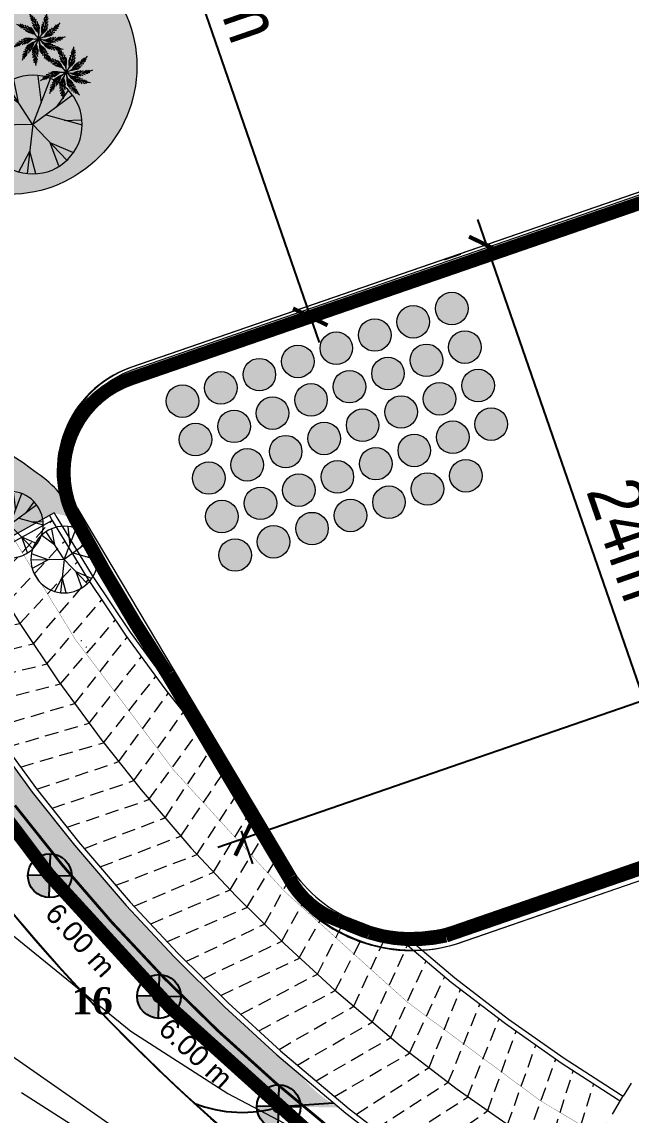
# Model space of a CAD drawing. Header units: millimetres. Extents: x 583747 to 596192, y 2304962 to 2309584.
# Drawn here: x 595596.64 to 595619.1, y 2307189.08 to 2307229.39 of the extents above; entities that cross this region are included whole.
import ezdxf
from ezdxf.enums import TextEntityAlignment as Align
from ezdxf.xclip import XClip

# ---------------------------------------------------------------- set-up
doc = ezdxf.new("R2010")
doc.units = ezdxf.units.MM
doc.set_wipeout_variables(frame=1)
for name, pattern in [('CONTINOUS', [0]), ('DASH', [0.35, 0.25, -0.1]), ('DASHED', [4.5, 3, -1.5]), ('HIDDEN', [0.375, 0.25, -0.125]), ('{qui hoach}', [1.3, 0, -1.3])]:
    doc.linetypes.add(name, pattern=pattern)
doc.layers.get('DEFPOINTS').update_dxf_attribs({"color": 5})
for name, color, linetype in [('A-GLAZ', 135, 'Continuous'), ('AFP-KERB-LINE', 2, 'Continuous'), ('K2', 2, 'Continuous'), ('KT-Kich thuoc', 159, 'Continuous'), ('Xref_ST_MBDV Cot vach 30.7.2022$0$Xref_ST_MBDV Cot vach 30.7.2022|Xref_ST_MBDV Cot vach 30.7.2022|Xref_ST_MBDV Cot vach 30.7.2022|Xref_ST_MBDV Cot vach 30.7.2022|A-CORE-OTLN', 2, 'Continuous')]:
    doc.layers.add(name, color=color, linetype=linetype)
doc.layers.add('A-TREES', color=7, linetype='Continuous', lineweight=5, true_color=0x4b833f)
for name, color, linetype, lineweight in [('AUDIT_I_220808132811-11', 7, 'Continuous', 9), ('bo dat CXCL', 92, 'Continuous', 18), ('D-building block', 8, 'Continuous', 13), ('Duong RG Thua', 7, 'Continuous', 0), ('hatch', 45, 'Continuous', 5), ('KT-DV', 7, 'Continuous', 0), ('KT-Ghi chu', 7, 'Continuous', 15), ('KT-NEN', 250, 'Continuous', 0), ('KT-Net khuat', 8, 'HIDDEN', 18), ('KT-Net thay', 7, 'Continuous', 20), ('KT-TMB', 7, 'Continuous', 0), ('Level 15', 7, 'Continuous', 0), ('moc', 7, 'Continuous', 0), ('Xref_ST_MBDV Cot vach 30.7.2022|Xref_ST_MBDV Cot vach 30.7.2022|Xref_ST_MBDV Cot vach 30.7.2022|Xref_ST_MBDV Cot vach 30.7.2022|00_duong_QH', 7, 'Continuous', 9)]:
    doc.layers.add(name, color=color, linetype=linetype, lineweight=lineweight)
doc.styles.add('Arial Narrow', font='ARIALN.TTF')
doc.styles.add('Style-.VnArial', font='')
doc.styles.get('Style-.VnArial').set_extended_font_data('.VnArial')
doc.dimstyles.new('CCU_1-1', dxfattribs={"dimtxt": 2, "dimasz": 1, "dimexe": 1, "dimexo": 2, "dimgap": 0.5, "dimtad": 1, "dimdec": 0, "dimdsep": 46, "dimtxsty": 'Arial Narrow', "dimblk": 'ARCHTICK', "dimcen": -1, "dimdle": 1, "dimclrd": 256, "dimclre": 256, "dimclrt": 3, "dimadec": 0, "dimazin": 2, "dimtfac": 0.1, "dimtdec": 0, "dimtix": 1, "dimtmove": 2, "dimatfit": 1, "dimfxl": 1, "dimtvp": 0.8333333333333334, "dimtolj": 1, "dimtzin": 12, "dimarcsym": 0})

# ---------------------------------------------------------------- blocks, each defined once
blk = doc.blocks.new('wwww1')
at = {"layer": 'Duong RG Thua', "color": 7, "lineweight": 0}
for p, q in [((595595.9731784847, 2307195.893208302), (595600.4860707498, 2307192.217135138)), ((595600.4860707493, 2307192.217135138), (595604.0696642013, 2307189.92096438)), ((595604.0696642013, 2307189.92096438), (595609.770005959, 2307186.935040722))]:
    blk.add_line(p, q, dxfattribs=at)
at = {"layer": 'Duong RG Thua', "color": 7, "linetype": 'Continuous', "lineweight": 0}
blk.add_line((595596.4601784552, 2307189.962223695), (595599.6917481686, 2307187.903324001), dxfattribs=at)
at = {"layer": 'Duong RG Thua', "color": 1, "linetype": 'Continuous', "lineweight": 0, "flags": 128}
blk.add_lwpolyline([(595633.9935764761, 2307178.678305249), (595620.8462000897, 2307179.538293254), (595613.1439594454, 2307181.724541396), (595603.7398253154, 2307185.971009943), (595593.855888886, 2307192.856258041), (595584.8966693411, 2307203.155256995)], dxfattribs=at)
blk = doc.blocks.new('Moc')
at = {"layer": 'moc', "linetype": '{qui hoach}', "lineweight": 0, "ltscale": 0.5}
h = blk.add_hatch(color=7, dxfattribs=at)
edge = h.paths.add_edge_path()
edge.add_arc((0, 0), 0.25, 0, 360)
blk = doc.blocks.new('hk')
at = {"layer": 'K2'}
h = blk.add_hatch(color=256, dxfattribs=at)
h.dxf.hatch_style = 1
h.paths.add_polyline_path([(-79.56888767669443, 95.73843680787832), (-79.56888767681085, 94.29736112430692), (-78.1278119928902, 94.29736112384126, 0.006030561254635504), (-78.12823123065755, 94.33211931213737, 0.4071659248377736)])
h.paths.add_polyline_path([(-79.56888767681085, 94.29736112430692), (-81.00996336049866, 94.29736112384126, 0.006030561398855246), (-81.00954412273131, 94.26260293461382, 0.4071659248337173), (-79.56888767669443, 92.85628543933854)])
for p, q in [((-79.56888767681085, 92.85628544073552), (-79.56888767669443, 95.73843680834398)), ((-78.1278119928902, 94.29736112477258), (-81.00996336049866, 94.29736112430692))]:
    blk.add_line(p, q, dxfattribs=at)
blk.add_circle((-79.56888767681085, 94.29736112430692), 1.441075683929584, dxfattribs=at)
blk = doc.blocks.new('NEN')
at = {"layer": 'Level 15', "color": 240, "linetype": 'DASH', "lineweight": 13, "ltscale": 5, "true_color": 0xed1f24, "const_width": 0.5, "flags": 128}
blk.add_lwpolyline([(595682.6342318146, 2307317.628542743), (595677.1080846218, 2307338.735591847), (595668.7019997244, 2307341.648000274), (595657.1986820591, 2307332.945061638), (595633.7332383548, 2307315.074860618), (595610.1012001, 2307298.024044828, 0.6850113018035724), (595643.3114555511, 2307173.379490599), (595664.0983812264, 2307171.16112911), (595705.7479175264, 2307172.44091587), (595712.0652831583, 2307180.508475818), (595682.6342318146, 2307317.628542743)], format="xyb", close=True, dxfattribs=at)
at = {"layer": 'Level 15', "color": 152, "linetype": 'DASH', "lineweight": 13, "ltscale": 5, "true_color": 0x2776bb, "const_width": 0.01, "flags": 128}
blk.add_lwpolyline([(595676.7959477246, 2307316.238442715), (595672.1154765871, 2307334.115442853), (595669.7661375185, 2307334.929404999), (595660.8263181637, 2307328.16590411), (595637.3067715189, 2307310.254500783), (595613.6242579552, 2307293.167266415, 0.6848770391189095), (595643.956996487, 2307179.344669219), (595664.3256569956, 2307177.170944603), (595702.755827632, 2307178.351808255), (595705.6093727332, 2307181.995913648)], format="xyb", close=True, dxfattribs=at)
at = {"layer": 'hatch', "xscale": 0.56, "yscale": 0.56, "zscale": 0.56, "rotation": 358.6179139007246}
for p in [(595640.9417741823, 2307144.042910234), (595644.9647648695, 2307139.59144464), (595649.3765147275, 2307135.524939606)]:
    blk.add_blockref('hk', p, dxfattribs=at)
at = {"layer": 'moc', "color": 7, "linetype": '{qui hoach}', "lineweight": 0, "ltscale": 0.5}
for p in [(595597.6698329928, 2307197.908805649), (595601.6928236801, 2307193.457340055), (595606.1045735381, 2307189.390835021)]:
    blk.add_blockref('Moc', p, dxfattribs=at)
at = {"layer": 'moc', "color": 7, "linetype": 'Continuous', "lineweight": 0, "style": 'Style-.VnArial'}
for rotation, p in [(312.1055469101555, (595598.8008631314, 2307195.534929933)), (317.3318653014784, (595603.0530399834, 2307191.367010081))]:
    blk.add_text('6.00 m', height=0.75, rotation=rotation, dxfattribs=at).set_placement(p, align=Align.MIDDLE_CENTER)
at = {"layer": 'moc', "color": 7, "linetype": 'Continuous', "lineweight": 0, "insert": (595598.4807890671, 2307193.290673388), "char_height": 0.9999999999999999, "attachment_point": 4, "line_spacing_factor": 0.6, "style": 'Style-.VnArial'}
blk.add_mtext('\\f.VnTimeH|b1|i0|c00|p39;16', dxfattribs=at)
blk = doc.blocks.new('road')
at = {"layer": 'AFP-KERB-LINE', "elevation": 1.53477577924781e-10}
blk.add_lwpolyline([(3572174.320136458, 1147849.407711029), (3572046.89516142, 1147798.414896965), (3551626.068969876, 1142722.54187727, -0.6850864189105283), (3475557.141503364, 1251490.069308758)], format="xyb", dxfattribs=at)
blk = doc.blocks.new('Tree')
for p, q in [((487974.1397559046, 311902.0154153705), (487959.6186299919, 312449.4555874467)), ((487818.7585520147, 311431.8140665293), (487178.271296501, 312231.0179972649)), ((487323.9620518087, 312328.5440708995), (487469.608952999, 311867.4923955798)), ((487812.5491589903, 311435.622189641), (488148.1264930962, 312404.1957123876)), ((487974.1397559046, 311902.0154153705), (488379.603203833, 312288.4990506768)), ((487050.4925100802, 312107.0366401076), (487469.608952999, 311867.4923955798)), ((486823.3698589205, 311653.9503079057), (487333.2957089542, 311412.6646906734)), ((487812.5491589903, 311435.622189641), (486789.5399913191, 311386.6173636317)), ((486977.3624589442, 310842.8233063221), (487812.5491589903, 311435.622189641)), ((487812.5491589903, 311435.622189641), (487803.9767764806, 311435.5773043036)), ((487812.5491589903, 311435.622189641), (487812.5042736529, 311444.1945721507)), ((487812.5491589903, 311435.622189641), (487821.1215414404, 311435.6670749187)), ((487812.5491589903, 311435.622189641), (487812.594044268, 311427.0498071313)), ((487812.5491589903, 311435.622189641), (488815.2738754748, 311227.0700611472)), ((487812.5491589903, 311435.622189641), (488294.8941477536, 310532.1300956607)), ((488836.1503732799, 311401.1427559257), (488359.1722272633, 311321.9372298717)), ((488762.6964671611, 311056.9688814878), (488359.1722272633, 311321.9372298717)), ((487312.5729995965, 311080.7507180572), (486909.7755491136, 310951.9356693625)), ((487535.9686889647, 311239.3123333454), (487498.6340693234, 310462.4556865096)), ((488053.6695394515, 310983.9669960737), (488455.6363497971, 310662.9774998426)), ((488053.6695394515, 310983.9669960737), (488100.2619105576, 310471.6760370135)), ((487524.2228202223, 310836.3250343204), (487406.3617597221, 310519.2875810862))]:
    blk.add_line(p, q)
blk.add_circle((487812.5491589903, 311435.622189641), 1024.182225)
blk = doc.blocks.new('p014')
for centre, radius, start, end in [((0.1368873331433207, 2.687655349403421), 0.5845469321958937, 182.8789517493702, 221.5345528091636), ((-0.1002984563216813, 2.837948208908905), 0.2454015507522421, 173.7791131581185, 233.0395476445508), ((4.412683401570163, 1.746537685637719), 4.745752700030372, 161.8705755670265, 201.5936322851244), ((-1.149711181349574, 3.042569913135672), 1.147504384321707, 317.439100214118, 345.0126682207147), ((-0.5875337241402434, 3.145792784648656), 0.565883779157175, 308.4321033836335, 338.3515154963578), ((2.543346768475729, 4.006688895475989), 4.745752700030372, 197.8705755670275, 237.5936322851262), ((-1.749247259640256, 2.23699437670971), 0.2454015507522421, 209.7791131581185, 269.0395476445495), ((-1.469019998796639, 2.254819208337423), 0.5845469321958937, 218.8789517493717, 257.5345528091631), ((0.7872450131488193, 6.509564098901045), 5.600359035970981, 242.1882950709186, 247.1385601171316), ((-2.324375373182349, 2.199656165288758), 0.565883779157175, 344.4321033836335, 14.35151549635747), ((-2.718513608344587, 1.785707489507679), 1.147504384321707, 353.4391002141185, 21.01266822071408), ((-4.389374896860772, 1.26993705909647), 2.984196019369443, 2.052642821318321, 14.83184805597066), ((-4.772047260398182, 0.7778759823988537), 3.647423505899304, 3.552940162314174, 15.11096059981825), ((-5.673243382361633, -0.2288830691689725), 4.915440826419774, 10.67551182253619, 20.63066144768712), ((4.510987828683895, 3.909600970059216), 5.600359035970981, 202.9482548701073, 211.3076687611722), ((4.562936602142187, 3.622073698864114), 5.600359035970981, 201.6825186296965, 211.401862224492), ((4.613258814874655, 3.409588492000957), 5.600359035970981, 200.5185801730793, 211.4981257708792), ((4.46677812724981, 4.340011774708728), 5.600359035970981, 204.5672565172818, 211.2106809353124), ((4.463120370560844, 4.80361697331432), 5.600359035970981, 206.1882950709169, 211.1385601171342), ((-2.804628611566635, 3.607410493753186), 2.984196019369443, 326.0526428213167, 338.8318480559709), ((-3.403443301056072, 3.43425389218153), 3.647423505899304, 327.5529401623149, 339.1109605998176), ((-4.724284402112829, 3.14947850013565), 4.915440826419774, 334.6755118225372, 344.6306614476869), ((-4.382723149611643, 2.519470254790498), 4.510989319669894, 337.0346771914438, 347.4268266371094), ((4.105608427502531, -2.380367225842534), 4.745752700030372, 110.1724596118627, 149.8955163299628), ((5.535015120917862, -1.507003048773804), 5.600359035970981, 148.8204642179165, 159.8000098157167), ((5.670574208935463, -1.33581303187497), 5.600359035970981, 149.9844026745317, 159.7037462693288), ((5.864014856237404, -1.116835127245004), 5.600359035970981, 151.2501389149451, 159.6095528060078), ((6.174380926572084, -0.8153706005674195), 5.600359035970981, 152.8691405621184, 159.5125649801499), ((6.535930787906352, -0.5251554094982538), 5.600359035970981, 154.4901791157559, 159.4404441619708), ((1.092614613834655, 4.436839576195389), 2.984196019369443, 274.3545268661562, 287.1337321008077), ((1.675078413011519, 2.788042285744829), 1.147504384321707, 265.7409842589545, 293.3145522655529), ((2.193997065847114, 1.558398631353924), 0.5845469321958937, 131.180835794208, 169.836436854002), ((2.1649313880053, 1.837683841692872), 0.2454015507522421, 122.0809972029555, 181.3414316893889), ((2.104523487024338, 2.410848193792404), 0.565883779157175, 256.7339874284717, 286.6533995411944), ((-0.3881319131100867, 4.729854364340618), 4.745752700030372, 234.9681246683424, 274.6911813864427), ((-3.094143954615859, 3.598394347199914), 4.745752700030372, 270.9681246683443, 310.6911813864419), ((-2.744513190685311, 0.7291482448335316), 0.2454015507522421, 246.8766622594334, 306.1370967458657), ((-3.180719537195124, 0.352464674335458), 0.565883779157175, 21.52965248495067, 51.44906459767597), ((-2.531752673191569, 0.9123912652688944), 0.5845469321958937, 255.9765008506857, 294.6321019104817), ((-3.245405004385205, -0.215438702069477), 1.147504384321707, 30.53664931543363, 58.11021732203207), ((-4.267000981070844, -1.634642085227881), 2.984196019369443, 39.15019192263563, 51.92939715728668), ((-3.298484683343787, 5.666937291180759), 5.600359035970981, 279.2858441722357, 284.2361092184501), ((-2.853843229484234, 5.535647014054916), 5.600359035970981, 277.6648056185987, 284.3082300366303), ((-4.275425798357666, -2.25793275856563), 3.647423505899304, 40.65048926363026, 52.20850970113278), ((-4.556319946307319, 1.327447639919527), 4.745752700030372, 304.0338805225612, 343.7569372406599), ((-2.429172010842372, 5.452807925955483), 5.600359035970981, 276.045803971423, 284.4052178624872), ((-4.386977842009074, -3.604511527042597), 4.915440826419774, 47.77306092385167, 57.72821054900337), ((1.062704499098004, 6.136649589986803), 5.600359035970981, 240.5672565172815, 247.2106809353131), ((1.351460022274765, 5.814425744973967), 5.600359035970981, 238.9482548701076, 247.3076687611722), ((-3.684878644607899, -3.460875892809092), 4.510989319669894, 50.13222629275963, 60.52437573842398), ((1.562491752479829, 5.612346019144354), 5.600359035970981, 237.6825186296947, 247.4018622244906), ((1.728098948699412, 5.470020530245648), 5.600359035970981, 236.5185801730786, 247.4981257708809), ((-5.026604969031638, -0.5378057792747981), 4.510989319669894, 13.03467719144405, 23.4268266371094), ((-4.652860444867954, -0.9343759256469113), 4.745752700030372, 331.631907914521, 11.3549646326183), ((2.035262767118624, -4.287175545580723), 4.745752700030372, 75.67216806150964, 115.3952247796078), ((-0.5491686371632909, -4.713871285663288), 4.745752700030372, 43.63190791452072, 83.3549646326182), ((-0.739263633575959, 5.000948095210347), 4.510989319669894, 285.3365612362818, 295.7287106819459), ((3.707952717063691, -4.377046632813347), 5.600359035970981, 114.3201726675643, 125.2997182653633), ((-0.4565622057257173, 5.659472491952442), 4.915440826419774, 282.9773958673737, 292.9325454925235), ((3.916633932067541, -4.312747031457754), 5.600359035970981, 115.4841111241804, 125.2034547189763), ((2.22334477345278, 4.540124512530042), 4.510989319669894, 250.8362696859284, 261.2284191315925), ((0.5855806924669906, 4.799439691472038), 3.647423505899304, 275.8548242071507, 287.4128446446538), ((4.200084247153299, -4.241849036969086), 5.600359035970981, 116.7498473645915, 125.1092612556554), ((2.829320695959623, 4.922704778298005), 4.915440826419774, 248.4771043170198, 258.4322539421696), ((4.626616811580362, -4.169199673976792), 5.600359035970981, 118.3688490117651, 125.0122734297958), ((3.201043398247165, 3.623651095512038), 3.647423505899304, 241.3545326567985, 252.9125530943018), ((5.088959390057667, -4.134812183735839), 5.600359035970981, 119.9898875654016, 124.9401526116153), ((3.413521382613382, 3.03763458791537), 2.984196019369443, 239.8542353157997, 252.6334405504539), ((2.959647391592981, 1.348908742011474), 1.147504384321707, 231.2406927086021, 258.8142607151984), ((2.690817355905381, 0.04160981026070942), 0.5845469321958937, 96.68054424385357, 135.3361453036479), ((2.825053709597157, 0.2882383643455952), 0.2454015507522421, 87.58070565260093, 146.841140139034), ((3.099916417922316, 0.7948121305344458), 0.565883779157175, 222.233695878116, 252.1531079908407), ((-2.780429697459667, -1.584430124187584), 0.565883779157175, 57.52965248494858, 87.44906459767572), ((-2.648940397598651, -1.023291056717959), 0.2454015507522421, 282.8766622594335, 342.1370967458674), ((-2.498956110327619, -2.081894770514069), 1.147504384321707, 66.53664931543476, 94.11021732203172), ((-2.491257798227245, -3.830533474860793), 2.984196019369443, 75.15019192263472, 87.92939715728676), ((-2.584521068211622, -0.7499868446322324), 0.5845469321958937, 291.9765008506872, 330.6321019104802), ((-5.999472329932821, 2.645847922840282), 5.600359035970981, 315.2858441722337, 320.236109218449), ((-2.131712552907416, -4.33973820538089), 3.647423505899304, 76.65048926363072, 88.20850970113332), ((-1.430460910817786, -5.49471195946461), 4.915440826419774, 83.77306092385116, 93.72821054900302), ((-5.562579348692921, 2.800985546585828), 5.600359035970981, 313.6648056185965, 320.3082300366285), ((-2.138961839081034, 5.418915995485413), 5.600359035970981, 274.780067731012, 284.499411325808), ((-1.921024911967123, 5.405285733928061), 5.600359035970981, 273.6161292743959, 284.5956748721948), ((-0.9468776358893507, -4.965824736493104), 4.510989319669894, 86.13222629276024, 96.52437573842624), ((-5.170321521491495, 2.983582795905647), 5.600359035970981, 312.0458039714251, 320.4052178624877), ((-4.915615383694089, 3.126744907209748), 5.600359035970981, 310.7800677310109, 320.4994113258098), ((-4.731289039228784, 3.243817905659583), 5.600359035970981, 309.6161292743967, 320.5956748721963), ((1.79913078436347, -5.385276813276811), 4.915440826419774, 116.8388167780713, 126.7939664032219), ((1.91583381564287, -4.678201936829304), 4.510989319669894, 119.1979821469783, 129.5901315926458), ((-5.960808178122051, -0.3205570140473455), 5.600359035970981, 345.1115598256429, 353.4709737167063), ((-5.825462400798727, -0.06161275883885509), 5.600359035970981, 343.8458235852304, 353.5651671800269), ((-5.734863803582755, 0.1370683484976922), 5.600359035970981, 342.6818851286152, 353.6614307264144), ((4.089237922621706, -3.939062216702567), 4.915440826419774, 144.4368441700319, 154.3919937951805), ((3.865099014797025, -3.258374161561157), 4.510989319669894, 146.7960095389378, 157.1881589846032), ((-3.215030783160707, -3.490808753451532), 4.745752700030372, 7.631907914520547, 47.35496463261728), ((-5.145847340902733, -2.53529203878513), 5.600359035970981, 10.27991252057349, 21.25945811837376), ((-5.134095479747273, -2.753338322838232), 5.600359035970981, 11.44385097718995, 21.16319457198585), ((-5.134081604696185, -3.045520811280312), 5.600359035970981, 12.70958721760048, 21.0690011086647), ((-2.672870678596993, -5.075747522611728), 5.600359035970981, 46.27991252057421, 57.25945811837486), ((-2.535198833123076, -5.245243101296829), 5.600359035970981, 47.44385097719118, 57.1631945719844), ((0.8210517353998199, -5.677439971113671), 5.600359035970981, 82.27991252057426, 93.25945811837411), ((5.042155066529247, -0.3642318711873074), 4.510989319669894, 182.7960095389385, 193.1881589846034), ((-2.363447050286581, -5.481615544354824), 5.600359035970981, 48.70958721760015, 57.06900110866434), ((5.623585652283808, -0.7831745311804426), 4.915440826419774, 180.4368441700306, 190.3919937951813), ((1.032057599515056, -5.73364329431589), 5.600359035970981, 83.44385097718914, 93.16319457198456), ((4.293279259394708, 2.669034614194153), 4.510989319669894, 218.7960095389396, 229.1881589846048), ((4.55778996574891, -1.613715194073805), 3.647423505899304, 173.3142725098085, 184.8722929473127), ((-2.136564644445869, -5.85003423603569), 5.600359035970981, 50.32858886477299, 56.97201328280607), ((1.309943946721816, -5.823919452745486), 5.600359035970981, 84.70958721760226, 93.06900110866407), ((5.009914801419754, 2.671859206129376), 4.915440826419774, 216.4368441700297, 226.391993795181), ((1.71004674241054, -5.988618303202912), 5.600359035970981, 86.32858886477516, 92.97201328280725), ((4.635847531559406, 1.373478708827079), 3.647423505899304, 209.3142725098083, 220.8722929473124), ((2.120206311953311, -6.204748557611317), 5.600359035970981, 87.94962741841307, 92.89989246462586), ((4.505069352069086, 0.764004091812275), 2.984196019369443, 207.813975168812, 220.5931804034641), ((3.224437029324392, -0.4267005047565391), 1.147504384321707, 199.2004325616106, 226.7740005682097), ((2.303014650989397, -1.392247440823368), 0.5845469321958937, 64.64028409686603, 103.295885156658), ((2.54764367843002, -1.254400854808601), 0.2454015507522421, 55.5404455056109, 114.8008799920442), ((3.049383067999017, -0.9708094692315044), 0.565883779157175, 190.1934357311271, 220.1128478438524), ((-1.465658139565178, -2.844829404177815), 0.565883779157175, 90.59540833917066, 120.5148204518926), ((-0.9583533203951475, -3.108154820810086), 1.147504384321707, 99.60240516965143, 127.1759731762517), ((0.002157554472020706, -4.569392461172008), 2.984196019369443, 108.2159477768513, 120.9951530115055), ((-1.661622333097569, -2.30282892090144), 0.2454015507522421, 315.9424181136545, 15.20285260008646), ((0.5812953369121061, -4.799960607208106), 3.647423505899304, 109.7162451178498, 121.2742655553527), ((-1.756751139986008, -2.038640441889839), 0.5845469321958937, 325.0422567049065, 3.697857764700044), ((-6.471405286281211, -1.055979682152469), 5.600359035970981, 348.3516000264535, 353.3018650726677), ((-6.189912597239264, -0.6875980520810643), 5.600359035970981, 346.7305614728167, 353.3739858908483), ((0.5905895437978614, -3.198479555600436), 1.147504384321707, 127.2004325616118, 154.774000568209), ((2.118754060621214, -4.048485315504827), 2.984196019369443, 135.8139751688111, 148.5931804034639), ((2.738811546605532, -3.98452474100057), 3.647423505899304, 137.3142725098061, 148.8722929473122), ((-0.4057409147652322, -2.81058430346328), 0.2454015507522421, 343.5404455056124, 42.8008799920442), ((-0.6124353354401961, -2.620525210536066), 0.5845469321958937, 352.6402840968653, 31.29588515665892), ((-5.245886765714715, -3.933808778998539), 5.600359035970981, 15.94962741841079, 20.89989246462757), ((-5.16708095628529, -3.476935926053322), 5.600359035970981, 14.328588864775, 20.97201328280668), ((4.093748004519952, -2.029921031652869), 2.984196019369443, 171.8139751688118, 184.5931804034653), ((-1.93177675839577, -6.265973030914552), 5.600359035970981, 51.94962741841078, 56.89989246462738), ((2.357816090173614, -2.240484492639041), 1.147504384321707, 163.200432561613, 190.7740005682078), ((1.044835477686931, -2.480029887666213), 0.5845469321958937, 28.64028409686438, 67.29588515665742), ((1.896375235570233, -2.577783754868605), 0.565883779157175, 154.1934357311279, 184.1128478438515), ((1.323768708542204, -2.512298991575911), 0.2454015507522421, 19.54044550561216, 78.80087999204589), ((0.01901651857714626, -3.200132261793179), 0.565883779157175, 118.1934357311288, 148.1128478438525)]:
    blk.add_arc(centre, radius, start, end)
blk = doc.blocks.new('DV')
at = {"layer": 'bo dat CXCL'}
h = blk.add_hatch(dxfattribs=at)
h.set_pattern_fill('GRASS', color=256, scale=20, angle=6.295837926640892e-14)
h.set_pattern_definition([(90, (1.311302185058594e-06, 0), (-359.2102448000004, 359.2102447999981), [95.24999999999953, -623.1704895999973]), (44.99999999999993, (1.311302185058594e-06, 0), (-359.2102448427659, 359.2102448427639), [95.24999999999969, -412.7499999999986]), (135.0000000000001, (1.311302185058594e-06, 0), (-359.2102448427657, -359.2102448427648), [95.24999999999989, -412.7499999999994])])
edge = h.paths.add_edge_path()
edge.add_arc((534051.7003132105, 95061.74644327164), 4726.503831283008, 0, 360)
edge = h.paths.add_edge_path()
edge.add_arc((541090.5118750334, 100258.320868969), 3194.577710490301, 0, 360)
edge = h.paths.add_edge_path()
edge.add_arc((567627.1426891088, 62613.19919967651), 3194.577710490301, 0, 360)
edge = h.paths.add_edge_path()
edge.add_arc((576134.0710784197, 60043.36225748062), 4726.503831283008, 0, 360)
h = blk.add_hatch(dxfattribs=at)
h.set_pattern_fill('GRASS', color=256, scale=20, angle=6.295837926640892e-14)
h.set_pattern_definition([(90, (1.311302185058594e-06, 0), (-359.2102448000003, 359.2102447999981), [95.24999999999956, -623.1704895999974]), (44.99999999999995, (1.311302185058594e-06, 0), (-359.2102448427659, 359.2102448427639), [95.24999999999972, -412.7499999999987]), (135.0000000000001, (1.311302185058594e-06, 0), (-359.2102448427657, -359.210244842765), [95.24999999999989, -412.7499999999994])])
edge = h.paths.add_edge_path()
edge.add_arc((539734.9400933981, 80090.66096830368), 3655.230890303089, 192.5812533548497, 207.7032857251317, ccw=False)
edge.add_arc((538614.0108824968, 83822.45382499695), 5146.669918989334, 227.1060705591419, 241.6170614164409, ccw=False)
edge.add_arc((528586.1870099306, 71682.01036691666), 10612.64409259002, 52.06176085398255, 107.3432406602958)
edge.add_arc((588839.4883912802, 109427.7728381157), 69168.79902138594, 203.5312714055397, 229.6552535845775)
edge.add_line((544060.631255269, 56709.87538433075), (546237.5117122419, 56669.36199086159))
edge.add_arc((548363.6485826969, 60640.05772018433), 4504.096196243171, 217.744771033231, 241.83286472820402, ccw=False)
edge.add_arc((588667.4067832232, 109354.1512231827), 67627.35446147932, 210.0659458636357, 229.5613649845197, ccw=False)
edge.add_line((530139.3572241068, 75473.08739042282), (535728.5615315195, 78590.90637276322))
edge.add_line((535728.5615315437, 78590.90637540817), (536498.7194064548, 78391.37037689239))
at = {"layer": 'A-GLAZ'}
blk.add_line((538575.2279481888, 83557.03957366943, -0.0003901063585746418), (567974.5685081482, 93695.8902592659, -0.0003901063585746418), dxfattribs=at)
blk.add_arc((539734.9401022196, 80090.66096735, -0.0003901063585746418), 3655.230898167455, 108.4981911667249, 207.7032931975155, dxfattribs=at)
at = {"layer": 'AFP-KERB-LINE'}
blk.add_line((544060.631255269, 56709.87538433075), (546026.1733890772, 56840.39136743546, 0.001014174891606485), dxfattribs=at)
at = {"layer": 'AFP-KERB-LINE', "elevation": 2.283388679836643e-10}
for points in [[(544060.631255269, 56709.87538433075, -0.1901032544869439), (520129.1629772186, 101477.0534090996)], [(544737.5543011427, 53570.87505054474, -0.1900386288400002), (518483.4394251108, 98702.7746963501)]]:
    blk.add_lwpolyline(points, format="xyb", dxfattribs=at)
at = {"layer": 'AFP-KERB-LINE'}
for centre, radius, start, end in [((588141.5995020866, 108288.2954692841, -0.0002784284461086914), 61862.56277855606, 213.7889957420736, 213.7893805502599), ((588327.9551433325, 108056.6877326965, 0.0001116487739257699), 61862.56277855606, 213.7889957420736, 213.7893805502599), ((542647.2399648428, 61130.46336698532), 4641.042237411963, 247.7959121065491, 287.7305984575372)]:
    blk.add_arc(centre, radius, start, end, dxfattribs=at)
at = {"layer": 'D-building block', "linetype": 'CONTINOUS', "ltscale": 10000, "elevation": 2.283388679836643e-10}
blk.add_lwpolyline([(536498.720492959, 78391.37113714218, 0.1449690528194592), (535110.964736104, 80051.92614746094, 0.2460005631137089), (525422.6072671413, 81812.16228055954)], format="xyb", dxfattribs=at)
at = {"layer": 'D-building block', "linetype": 'CONTINOUS', "ltscale": 10000}
blk.add_circle((534051.7003132105, 95061.74644327164, -1.531991365455723e-05), 4726.503831283008, dxfattribs=at)
at = {"layer": 'KT-Net thay'}
for p, q in [((535728.5615315437, 78590.90637254715), (530139.3572241068, 75473.08739042282)), ((535651.3307402134, 78318.81189489365), (530411.4517017603, 75395.85659885406)), ((556997.2522221804, 57568.89324617386, 0.006675000328339297), (556700.2449225187, 57092.49366855621))]:
    blk.add_line(p, q, dxfattribs=at)
at = {"layer": 'KT-Net thay', "linetype": 'HIDDEN', "ltscale": 3000}
blk.add_line((553456.8490153551, 51575.21327066422), (556700.2449225187, 57092.49366855621), dxfattribs=at)
at = {"layer": 'KT-Net thay', "elevation": 2.283388679836643e-10}
for points in [[(535553.8988969326, 78493.4745297432), (535651.3307402134, 78318.81189489365), (536964.7604321241, 76174.83563899994), (538364.5657168627, 74086.2291893959), (539848.4157266617, 72056.47036361694), (541254.9669896364, 70288.6209616661), (543001.9255292416, 68252.03826284409), (544596.2598282099, 66548.10922527313), (546287.026294589, 64872.57624292374), (548042.0575824976, 63262.48825550079), (550368.8302074671, 61295.43441295624), (552364.5197366476, 59766.07015228271), (554420.942127943, 58319.39856243134), (556534.6731536388, 56957.82855272293), (556598.8888005018, 56920.07865619659)], [(535728.5615315437, 78590.90637254715), (535824.0050537586, 78419.80813121796), (537133.1705765724, 76282.79248905182), (538528.4312673807, 74200.96688938141), (540007.4638228416, 72177.79786014557), (541409.1744506359, 70416.03249835968), (543150.9163491726, 68385.53129529953), (544739.7208329439, 66687.51219272614), (546425.0697963238, 65017.34790182114), (548174.274889946, 63412.60493946075), (550494.2894763947, 61451.26434421539), (552482.9331649542, 59927.29954862595), (554532.6791943312, 58485.32470989227), (556639.5478005409, 57128.17516040802), (556700.2449222803, 57092.49366855621)], [(530139.3572241068, 75473.08739042282), (530298.427019, 75187.9285697937), (531744.0459413528, 72828.17329406738), (533284.7336696386, 70529.36048078537), (534917.9247453213, 68295.31796979904), (536474.5356986523, 66338.8633313179), (538383.2101098299, 64113.75426483154), (540148.9686778784, 62226.6172337532), (542007.677721262, 60384.65480422974), (543943.3210500479, 58608.87103748322), (546479.5928736925, 56464.70654964447), (548693.7034592628, 54767.95885896683), (550957.0930715799, 53175.68799877167), (553283.5591005087, 51677.08371400833), (553456.8490229845, 51575.21326589584)], [(530314.0198585987, 75570.51923370361), (530471.1013325453, 75288.92480611801), (531912.456086278, 72936.13014411926), (533448.5992196798, 70644.09818077087), (535076.9728415012, 68416.64546632767), (536628.7431590557, 66466.27486753464), (538532.2009297609, 64247.24729728699), (540292.4296822548, 62366.02020120621), (542145.7212235928, 60529.42646360397), (544075.5383574963, 58758.98772192001), (546605.0521425009, 56620.53648042679), (548812.1168875694, 54929.18825531006), (551068.8301379681, 53341.6141462326), (553388.4337468147, 51847.43032121658), (553558.2051442862, 51747.6282787323)]]:
    blk.add_lwpolyline(points, dxfattribs=at)
at = {"layer": 'A-TREES'}
for name, p, xscale, yscale, zscale, rotation in [('p014', (535158.267052412, 96069.1976723671, -1.055042310107996e-05), -304.9199999999864, 304.9199999999864, 304.9199999999859, 58.08847051086504), ('p014', (536163.949996233, 94841.10216808319, -1.015243546718163e-05), -304.9199999999864, 304.9199999999864, 304.9199999999859, 58.08847051086504), ('Tree', (1332085.726027012, 742276.7165808678, -0.003501910617207581), -1.776509766946553, 1.776509766946553, 1.776509766946549, 71.72236063323176), ('Tree', (1072553.906477094, 516793.9985771179, -8.182385072824374e-09), -1.2, 1.2, 1.199999999999996, 71.72236063323176), ('Tree', (1074558.632206559, 515509.255979538, -1.276272756616685e-07), -1.2, 1.2, 1.199999999999996, 71.72236063323176)]:
    blk.add_blockref(name, p, dxfattribs=dict(at, xscale=xscale, yscale=yscale, zscale=zscale, rotation=rotation))
at = {"layer": 'AFP-KERB-LINE'}
ref = blk.add_blockref('road', (-3147122.540055871, 179596.1890163422, -4.400686211017377e-09), dxfattribs=dict(at, rotation=340.0000000045929))
XClip(ref).set_block_clipping_path([(3424978.7776903473, 904726.3076186823), (3853099.861747328, 1060549.6388383387), (3670662.868102772, 1561791.1594749615), (3242541.7840457913, 1405967.828255306)])
blk = doc.blocks.new('NUT')
at = {"layer": 'KT-Ghi chu'}
h = blk.add_hatch(color=256, dxfattribs=at)
h.dxf.hatch_style = 1
edge = h.paths.add_edge_path()
edge.add_arc((596430.7679620686, 2307264.799277005), 0.6, 0, 360)
blk.add_circle((596430.7679620686, 2307264.799277005, 0.00274356419368506), 0.6, dxfattribs=at)
blk = doc.blocks.new('WWWWW11')
blk.add_wipeout([(596158.1264970418, 2307279.415748434), (596157.4868596883, 2307279.131044587), (596156.9419159915, 2307278.75383097), (596156.4253751573, 2307278.2245273013), (596156.033040584, 2307277.6159852333), (596155.7515683945, 2307276.8805128527), (596155.630984378, 2307275.9560376755), (596155.6935655582, 2307275.27585322), (596156.0499884988, 2307274.2500792323), (596163.9381826981, 2307260.992103411), (596164.2595651724, 2307260.5017293952), (596164.5873451892, 2307260.143662419), (596164.925872428, 2307259.8639352783), (596165.7248676443, 2307259.439499362), (596166.8970544131, 2307258.983099049), (596167.4462452132, 2307258.840778071), (596167.9845907552, 2307258.759324903), (596168.6279309798, 2307258.7338130157), (596169.3387324822, 2307258.7955465284), (596169.7077284943, 2307258.8657222167), (596187.3628353733, 2307264.9568868326), (596189.3003348794, 2307265.309738098), (596191.6830308199, 2307265.371566329), (596193.6462263745, 2307265.117663205), (596195.4811609081, 2307264.6175569715), (596197.5509894271, 2307263.709278157), (596198.9830253198, 2307262.8249925086), (596200.4558321758, 2307261.634333469), (596201.6492890234, 2307260.3854129585), (596202.8724032934, 2307258.699955746), (596207.3781399102, 2307245.6794245364), (596207.6923098762, 2307244.9099548906), (596208.0169776017, 2307244.358087821), (596208.7410806058, 2307243.5056458367), (596209.4758027232, 2307242.929039657), (596210.4152561508, 2307242.4512099694), (596211.3381979427, 2307242.1925602537), (596212.2429563764, 2307242.110676552), (596257.3803378904, 2307242.110676552), (596258.585450837, 2307242.275423594), (596260.0837843353, 2307242.934223507), (596260.8840495853, 2307243.5732316147), (596261.6986422987, 2307244.6031211065), (596262.20600007, 2307245.739719427), (596262.4199155823, 2307246.8796884534), (596262.381296167, 2307247.9822711796), (596259.0167853625, 2307263.5885736006), (596258.6799977464, 2307264.1948316805), (596258.1929823342, 2307264.7624178254), (596257.4916188687, 2307265.278743916), (596256.9681102273, 2307265.519880577), (596256.177640033, 2307265.71067624), (596226.5307003725, 2307265.71067624), (596225.6144192488, 2307265.844074603), (596224.731754293, 2307266.174617406), (596223.9923476782, 2307266.6447608303), (596223.321591174, 2307267.300207647), (596222.6663800592, 2307268.381477357), (596217.1959527035, 2307284.193645604), (596216.713879219, 2307285.1326484145), (596216.369741392, 2307285.5546857184), (596215.8750791589, 2307285.9961401536), (596215.3067070124, 2307286.3479550723), (596214.5829320063, 2307286.6246993486), (596199.3461626435, 2307291.0193444258), (596197.906837745, 2307291.1296777944), (596196.3155742786, 2307291.160120454), (596194.441518755, 2307291.073047498), (596192.2595297728, 2307290.802257765), (596190.1326617798, 2307290.357536344), (596187.5258376017, 2307289.5545991194)]).translate(0, 0, -0.04164644143773511)
blk.add_line((596192.5387022507, 2307266.746294256, -0.04164644143785193), (596169.7441371079, 2307258.881972076, -0.04164644143785193))
blk.add_arc((596168.1623657887, 2307263.466779433, -0.04164644143803545), 4.849999999999999, 210.7930214179343, 289.0345797573254)
at = {"layer": 'A-GLAZ', "const_width": 0.5}
blk.add_lwpolyline([(596187.5622462108, 2307289.570848987, -0.1140331020743413), (596199.3825712515, 2307291.035594293), (596214.4413653782, 2307286.684451236, -0.2604672854682765), (596217.2323613125, 2307284.209895472), (596222.7027886676, 2307268.397727226, 0.2908633368540378), (596226.5671089788, 2307265.726926107), (596256.2140486401, 2307265.726926107, -0.2655275921417467), (596259.0531939715, 2307263.604823468), (596262.417704776, 2307247.998521047, -0.4513714951595503), (596257.416746489, 2307242.12692642), (596212.2793649854, 2307242.12692642, -0.3267809868965265), (596207.4145485229, 2307245.695674393), (596202.9088119024, 2307258.716205614, 0.3277017669590758), (596187.3992439844, 2307264.973136701), (596169.7441371018, 2307258.881972084, -0.1330764012900887), (596166.9334630221, 2307258.999348917), (596165.7612762533, 2307259.45574923, -0.183720991931343), (596163.9745913072, 2307261.008353279), (596159.5040960988, 2307268.510678279, -0.02215701127767281), (596156.0863971079, 2307274.2663291, -0.4620918624571376), (596158.1629056508, 2307279.431998302), (596187.5622462108, 2307289.570848987)], format="xyb", dxfattribs=at)
at = {"layer": 'AUDIT_I_220808132811-11'}
for points, elevation in [([(596194.1467310203, 2307280.750442854), (596191.7318509843, 2307287.745064864, 0.3643585262583712), (596187.0238140398, 2307289.799929309), (596158.088102136, 2307279.817697163, 0.4519047578513394), (596155.8716935172, 2307274.164589561), (596163.98491912, 2307260.550760411, 0.3106788684848847), (596170.1479300676, 2307258.579507662), (596192.6707490046, 2307266.370848158, 0.2299220823866625), (596192.9556130174, 2307266.78561455), (596193.1765345031, 2307267.802293297, -0.2789899883790971), (596193.6353796294, 2307268.303914635), (596198.0556874041, 2307269.824515115, -0.4143403845293878), (596198.7082814649, 2307269.507420135), (596207.0374978225, 2307245.416707125, 0.3197537419032749), (596212.235579629, 2307241.713912047), (596257.3729611326, 2307241.713912047, 0.4808685683322463), (596262.5135068784, 2307248.144812317), (596261.9048588816, 2307250.83994725), (596261.8595931833, 2307251.040387856), (596260.0841615582, 2307259.560011307)], -0.03933983845628176), ([(596194.1904127053, 2307280.765553701), (596191.775532669, 2307287.760175711, 0.3643585262583712), (596187.0674957248, 2307289.815040156), (596158.1317838203, 2307279.832808014, 0.4519047578513394), (596155.9153752016, 2307274.179700411), (596164.0286008043, 2307260.565871258, 0.3106788684848847), (596170.1916117526, 2307258.594618509), (596192.714430689, 2307266.385959008, 0.2299220823866625), (596192.9992947018, 2307266.800725399), (596193.2202161874, 2307267.817404147, -0.2789899883790971), (596193.6790613147, 2307268.319025482), (596198.0993690892, 2307269.839625962, -0.4143403845293878), (596198.7519631496, 2307269.522530983), (596207.0811795068, 2307245.431817972, 0.3197537419032749), (596212.2792613133, 2307241.729022897), (596257.4166428167, 2307241.729022897, 0.4808685683322463), (596262.5571885626, 2307248.159923164), (596261.9485405659, 2307250.855058097), (596261.9032748677, 2307251.055498703), (596260.1278432424, 2307259.575122157)], -0.03933983845628176), ([(596194.1905163828, 2307280.763457219), (596191.7756363468, 2307287.758079228, 0.3643585262583712), (596187.0675994023, 2307289.812943673), (596158.1318874987, 2307279.830711528, 0.4519047578513394), (596155.9154788798, 2307274.177603925), (596164.0287044826, 2307260.563774775, 0.3106788684848847), (596170.1917154301, 2307258.592522026), (596192.7145343672, 2307266.383862523, 0.2299220823866625), (596192.99939838, 2307266.798628914), (596193.2203198657, 2307267.815307661, -0.2789899883790971), (596193.679164992, 2307268.316928999), (596198.0994727667, 2307269.83752948, -0.4143403845293878), (596198.7520668274, 2307269.5204345), (596207.0812831852, 2307245.429721489, 0.3197537419032749), (596212.2793649916, 2307241.726926412), (596257.4167464951, 2307241.726926412, 0.4808685683322463), (596262.5572922409, 2307248.157826681), (596261.9486442442, 2307250.852961614), (596261.9033785459, 2307251.053402221), (596260.1279469207, 2307259.573025671)], -0.04164644143770193), ([(596156.086397114, 2307274.266329092, -0.4594566638934902), (596158.1264970418, 2307279.415748434), (596187.5622462168, 2307289.570848979)], -0.04164644143770193)]:
    blk.add_lwpolyline(points, format="xyb", dxfattribs=dict(at, elevation=elevation))
blk.add_lwpolyline([(596196.3879074907, 2307281.612601697), (596193.7998110675, 2307280.719066298), (596191.3279896558, 2307287.878617163, 0.3617881356859828), (596187.0967033883, 2307289.714404332), (596158.172468956, 2307279.736131684, 0.450685502010546), (596156.1662434373, 2307274.637037039), (596164.2608440302, 2307261.054460284, 0.3090915274036429), (596169.9832671059, 2307259.233317383), (596192.4553740945, 2307267.007115047, 0.2061157603677616), (596192.5276552596, 2307267.136901659), (596192.7513168363, 2307268.166190285, -0.2754865960558315), (596193.4712470856, 2307268.957892978), (596197.883844656, 2307270.475841124, -0.4141973720836345), (596199.0299078504, 2307269.918623965), (596207.3591242088, 2307245.827910957, 0.3197537419032762), (596212.1903263249, 2307242.386458495), (596257.3277078284, 2307242.386458495, 0.4808685683322499), (596262.0896001729, 2307248.343657651), (596261.4809521764, 2307251.038792581), (596261.4349743794, 2307251.242386424), (596259.8436423665, 2307259.799434698)], format="xyb", dxfattribs=at)
at = {"layer": 'Xref_ST_MBDV Cot vach 30.7.2022|Xref_ST_MBDV Cot vach 30.7.2022|Xref_ST_MBDV Cot vach 30.7.2022|Xref_ST_MBDV Cot vach 30.7.2022|00_duong_QH', "elevation": -0.04164644143770193}
blk.add_lwpolyline([(596156.086398503, 2307274.266325101), (596163.996108098, 2307260.983878538)], dxfattribs=at)
at = {"layer": 'KT-Kich thuoc', "rotation": 328.4238436270281}
for p in [(-1120112.525100414, 653929.3755839956, 0.05774693339848668), (-1120113.94314343, 653928.8884848367, 0.01429104393386861), (-1120115.361186446, 653928.4013856776, -0.02916484553074945), (-1120116.779229461, 653927.9142865186, -0.07262073499536753), (-1120112.039857213, 653927.9563826465, 0.07791043259587727), (-1120118.197272477, 653927.4271873597, -0.1160766244599856), (-1120113.457900229, 653927.4692834874, 0.0344545431312592), (-1120119.615315493, 653926.9400882006, -0.1595325139246036), (-1120114.875943245, 653926.9821843284, -0.009001346333358876), (-1120111.554614012, 653926.5371812972, 0.09807393179326784), (-1120121.033358509, 653926.4529890416, -0.2029884033892216), (-1120116.293986261, 653926.4950851693, -0.05245723579797695), (-1120122.451401525, 653925.9658898825, -0.2464442928538397), (-1120117.712029276, 653926.0079860104, -0.09591312526259499), (-1120112.972657028, 653926.0500821382, 0.05461804232864977), (-1120119.130072292, 653925.5208868514, -0.139369014727213), (-1120114.390700044, 653925.5629829791, 0.0111621528640317), (-1120120.548115308, 653925.0337876923, -0.1828249041918311), (-1120115.80874306, 653925.0758838202, -0.03229373660058638), (-1120111.069370812, 653925.117979948, 0.1182374309906584), (-1120121.966158324, 653924.5466885334, -0.2262807936564492), (-1120117.226786076, 653924.5887846611, -0.07574962606520441), (-1120112.487413827, 653924.6308807889, 0.07478154152604036), (-1120113.905456843, 653924.1437816299, 0.03132565206142229), (-1120118.644829092, 653924.1016855021, -0.1192055155298224), (-1120120.062872108, 653923.614586343, -0.1626614049944405), (-1120115.323499859, 653923.6566824709, -0.0121302374031958), (-1120121.480915124, 653923.1274871841, -0.2061172944590586), (-1120116.741542875, 653923.1695833119, -0.05558612686781383), (-1120112.002170627, 653923.2116794396, 0.09494504072343096), (-1120118.159585891, 653922.6824841528, -0.09904201633243187), (-1120113.420213643, 653922.7245802807, 0.05148915125881289), (-1120119.577628907, 653922.1953849939, -0.1424979057970499), (-1120114.838256659, 653922.2374811217, 0.008033261794194807), (-1120120.995671923, 653921.7082858349, -0.185953795261668), (-1120116.256299675, 653921.7503819626, -0.03542262767042323), (-1120117.674342691, 653921.2632828036, -0.07887851713504127), (-1120119.092385706, 653920.7761836447, -0.1223344065996593), (-1120120.510428722, 653920.2890844856, -0.1657902960642774)]:
    blk.add_blockref('NUT', p, dxfattribs=at)
blk = doc.blocks.new('*U78')
at = {"layer": 'KT-Net khuat', "linetype": 'HIDDEN', "ltscale": 2}
blk.add_lwpolyline([(-0.1835637737307121, -2.995004584621042), (0.8948821732194381, -6.220962633918248e-11), (0.06122190530805027, 3.000000000013978)], dxfattribs=at)
blk = doc.blocks.new('*U79')
at = {"layer": 'KT-Net thay', "color": 0, "linetype": 'ByBlock', "lineweight": -2, "transparency": 16777216}
for p, rotation in [((595595.1613819376, 2307209.495788878), 301.492215463618), ((595595.628852917, 2307208.732712875), 301.492215463618), ((595596.0963238965, 2307207.969636871), 301.492215463618), ((595596.5654403232, 2307207.207615657), 303.8303954753243), ((595597.0636537807, 2307206.464246667), 303.8303954753243), ((595597.5618672383, 2307205.720877678), 303.8303954753243), ((595598.0632827844, 2307204.979750772), 306.1685754641692), ((595598.5914091252, 2307204.257326609), 306.1685754641692), ((595599.1195354662, 2307203.534902445), 306.1685754641692), ((595599.6523237335, 2307202.816034564), 308.5067554701992), ((595600.2094835546, 2307202.115758162), 308.5067554701992), ((595600.7666433756, 2307201.415481762), 308.5067554701992), ((595601.3366870126, 2307200.725850415), 310.6226344086226), ((595601.9193216296, 2307200.046622171), 310.6226344086226), ((595602.5019562464, 2307199.367393928), 310.6226344086226), ((595603.0953274574, 2307198.697785474), 313.0968752766616), ((595603.7067413412, 2307198.044342924), 313.0968752766616), ((595604.318155225, 2307197.390900373), 313.0968752766616), ((595604.9448226962, 2307196.752279937), 315.2592782922218), ((595605.580456942, 2307196.122372635), 315.2592782922218), ((595606.2160911878, 2307195.492465332), 315.2592782922218), ((595606.8717531963, 2307194.883561934), 317.4663344051621), ((595607.5311741952, 2307194.278600737), 317.4663344051621), ((595608.191745173, 2307193.6749452), 319.7888178673031), ((595608.8751398809, 2307193.097203237), 319.7888178673031), ((595609.5585345889, 2307192.519461272), 319.7888178673031), ((595610.2419292969, 2307191.941719308), 319.7888178673031), ((595610.9386388082, 2307191.38051534), 322.5358354767019), ((595611.6489371553, 2307190.836189737), 322.5358354767019), ((595612.3592355023, 2307190.291864134), 322.5358354767019), ((595613.0811299592, 2307189.763327566), 324.8740154724471), ((595613.8130441193, 2307189.24843363), 324.8740154724471), ((595614.5449582792, 2307188.733539693), 324.8740154724471), ((595615.2889064639, 2307188.236515916), 327.212195459681), ((595616.0412176984, 2307187.751911015), 327.212195459681)]:
    blk.add_blockref('*U78', p, dxfattribs=dict(at, rotation=rotation))
blk = doc.blocks.new('_ArchTick')
at = {"color": 0, "linetype": 'ByBlock', "const_width": 0.15}
blk.add_lwpolyline([(-0.5, -0.5), (0.5, 0.5)], dxfattribs=at)
blk = doc.blocks.new('*D98')
at = {"layer": 'DEFPOINTS', "color": 0, "transparency": 16777216}
for p in [(595599.2680415728, 2307242.366642774, 0.02036621087364918), (595607.2698986124, 2307218.512719869), (595607.4705936554, 2307218.581932887)]:
    blk.add_point(p, dxfattribs=at)
at = {"layer": 'KT-Kich thuoc', "lineweight": -2, "transparency": 16777216}
for p, q in [((595598.7413228821, 2307243.24279137), (595607.5959222601, 2307217.567358255)), ((595597.3773183448, 2307241.714595478), (595598.1219849158, 2307241.971406109)), ((595605.5798704274, 2307217.929885591), (595606.3245369984, 2307218.186696221))]:
    blk.add_line(p, q, dxfattribs=at)
for p, rotation in [((595599.0673465298, 2307242.297429756), 109.0276039028602), ((595607.2698986124, 2307218.512719869), 289.0276039028602)]:
    blk.add_blockref('_ArchTick', p, dxfattribs=dict(at, rotation=rotation))
at = {"layer": 'KT-Kich thuoc', "color": 3, "transparency": 16777216, "insert": (595604.6066555852, 2307230.901004372), "char_height": 2, "attachment_point": 5, "rotation": 289.02760390286016, "style": 'Arial Narrow'}
blk.add_mtext('\\A1;25m', dxfattribs=at)
blk = doc.blocks.new('*D103')
at = {"layer": 'DEFPOINTS', "color": 0, "transparency": 16777216}
for p in [(595660.0439785965, 2307220.785746196), (595660.7916881738, 2307218.620957303), (595604.0666106947, 2307201.451383273, 0.002306602981420165)]:
    blk.add_point(p, dxfattribs=at)
at = {"layer": 'KT-TMB', "lineweight": -2, "transparency": 16777216}
for p, q in [((595603.8691130099, 2307198.960123506), (595661.7368954357, 2307218.947428178)), ((595660.6969203451, 2307218.895331672), (595661.1181590481, 2307217.675750041)), ((595604.7195524434, 2307199.560968749), (595605.1407911464, 2307198.341387118))]:
    blk.add_line(p, q, dxfattribs=at)
for p, rotation in [((595660.7916881738, 2307218.620957303), 19.05471130097261), ((595604.8143202721, 2307199.28659438), 199.0547113009726)]:
    blk.add_blockref('_ArchTick', p, dxfattribs=dict(at, rotation=rotation))
at = {"layer": 'KT-TMB', "color": 3, "transparency": 16777216, "insert": (595632.3063943662, 2307210.391574064), "char_height": 2, "attachment_point": 5, "rotation": 19.054711300972606, "style": 'Arial Narrow'}
blk.add_mtext('\\A1;59m', dxfattribs=at)
blk = doc.blocks.new('*D104')
at = {"layer": 'DEFPOINTS', "color": 0, "transparency": 16777216}
for p in [(595614.1014928229, 2307221.283008058), (595621.9477838775, 2307198.60034743), (595621.6036090906, 2307198.481291927)]:
    blk.add_point(p, dxfattribs=at)
at = {"layer": 'KT-TMB', "lineweight": -2, "transparency": 16777216}
for p, q in [((595613.4304083613, 2307222.109008143), (595621.9305187652, 2307197.536236339)), ((595612.2113816466, 2307220.629188708), (595612.8122624478, 2307220.837042881)), ((595620.0576727012, 2307197.94652808), (595620.6585535024, 2307198.154382253))]:
    blk.add_line(p, q, dxfattribs=at)
for p, rotation in [((595613.7573180359, 2307221.163952556), 109.0813122659523), ((595621.6036090906, 2307198.481291927), 289.0813122659523)]:
    blk.add_blockref('_ArchTick', p, dxfattribs=dict(at, rotation=rotation))
at = {"layer": 'KT-TMB', "color": 3, "transparency": 16777216, "insert": (595619.1019148403, 2307210.314324719), "char_height": 2, "attachment_point": 5, "rotation": 289.0813122659523, "style": 'Arial Narrow'}
blk.add_mtext('\\A1;24m', dxfattribs=at)

msp = doc.modelspace()

# ---------------------------------------------------------------- block references
at = {"layer": 'KT-NEN', "lineweight": 0}
msp.add_blockref('wwww1', (0.167280342313461, -0.04470699140802026, -0.002306602981161601), dxfattribs=at)

# ---------------------------------------------------------------- next in the draw order: linework, layer by layer
at = {"layer": 'KT-Net thay'}
msp.add_lwpolyline([(595595.1613819376, 2307209.495788878), (595596.5387741602, 2307207.24740342), (595598.0067483695, 2307205.057084213), (595599.5628601852, 2307202.928478443), (595601.0420209756, 2307201.069368443), (595602.8672291308, 2307198.941563308), (595604.5445106564, 2307197.148985242), (595606.3165396604, 2307195.392921881), (595608.1589638711, 2307193.702658517), (595610.587107076, 2307191.649905975), (595612.6884842132, 2307190.039549732), (595614.845052034, 2307188.522426883), (595616.4806443437, 2307187.468852227), (595616.7321411658, 2307187.313541417)], dxfattribs=at)
at = {"layer": 'Xref_ST_MBDV Cot vach 30.7.2022$0$Xref_ST_MBDV Cot vach 30.7.2022|Xref_ST_MBDV Cot vach 30.7.2022|Xref_ST_MBDV Cot vach 30.7.2022|Xref_ST_MBDV Cot vach 30.7.2022|A-CORE-OTLN', "color": 6, "linetype": 'DASHED', "const_width": 0.1}
msp.add_lwpolyline([(595596.3818982616, 2307200.501928512), (595598.1252023588, 2307198.310825218), (595599.9564468199, 2307196.192668816), (595601.8725823695, 2307194.150986329), (595603.8704183763, 2307192.189177441), (595605.9466281672, 2307190.310508837), (595608.0977545651, 2307188.518108759), (595610.320215647, 2307186.814961801), (595612.6103107075, 2307185.203903939), (595614.9642264212, 2307183.687617807), (595617.3780431926, 2307182.268628231), (595619.8477416827, 2307180.949298027), (595622.3692095015, 2307179.73182406), (595624.9382480562, 2307178.618233594), (595627.5505795418, 2307177.610380911), (595630.2018540648, 2307176.709944226), (595632.8876568861, 2307175.918422889), (595635.6035157721, 2307175.237134894), (595638.344908442, 2307174.66721468), (595641.1072700972, 2307174.209611242), (595643.8860097717, 2307173.865171228)], dxfattribs=at)

# ---------------------------------------------------------------- next in the draw order: block references
at = {"layer": 'KT-DV', "xscale": 0.001, "yscale": 0.001, "zscale": 0.001}
msp.add_blockref('DV', (595062.1001659017, 2307132.691920528), dxfattribs=at)
at = {"layer": 'KT-Net thay'}
for name, p in [('NEN', (-5.820766091346741e-10, 9.313225746154785e-10)), ('*U79', (0, 0))]:
    msp.add_blockref(name, p, dxfattribs=at)

# ---------------------------------------------------------------- next in the draw order: block references
at = {"layer": 'KT-TMB'}
msp.add_blockref('WWWWW11', (-557.4817752238596, -63.18783077551052, 0.04164644143770193), dxfattribs=at)

# ---------------------------------------------------------------- next in the draw order: dimensions: what is measured, and where the dimension line sits
at = {"layer": 'KT-Kich thuoc'}
dim = msp.add_aligned_dim(p1=(595599.2680415726, 2307242.366642774, 0.02036621087364918), p2=(595607.4705936554, 2307218.581932886), distance=-0.212294469964162, dimstyle='CCU_1-1', override={"dimpost": 'm'}, dxfattribs=at)
dim.commit()
dim.dimension.update_dxf_attribs({"geometry": '*D98', "text_midpoint": (595604.6066555852, 2307230.901004372)})
at = {"layer": 'KT-TMB'}
for p1, p2, distance, picture, middle in [((595614.1014928229, 2307221.283008057), (595621.9477838774, 2307198.60034743), -0.3641847013380129, '*D104', (595619.1019148403, 2307210.314324719)), ((595604.0666106946, 2307201.451383272, 0.002306602981420165), (595660.0439785963, 2307220.785746195), -2.2902795810195746, '*D103', (595632.3063943662, 2307210.391574064))]:
    dim = msp.add_aligned_dim(p1=p1, p2=p2, distance=distance, dimstyle='CCU_1-1', override={"dimpost": 'm'}, dxfattribs=at)
    dim.commit()
    dim.dimension.update_dxf_attribs({"geometry": picture, "text_midpoint": middle})

doc.saveas('drawing.dxf')
